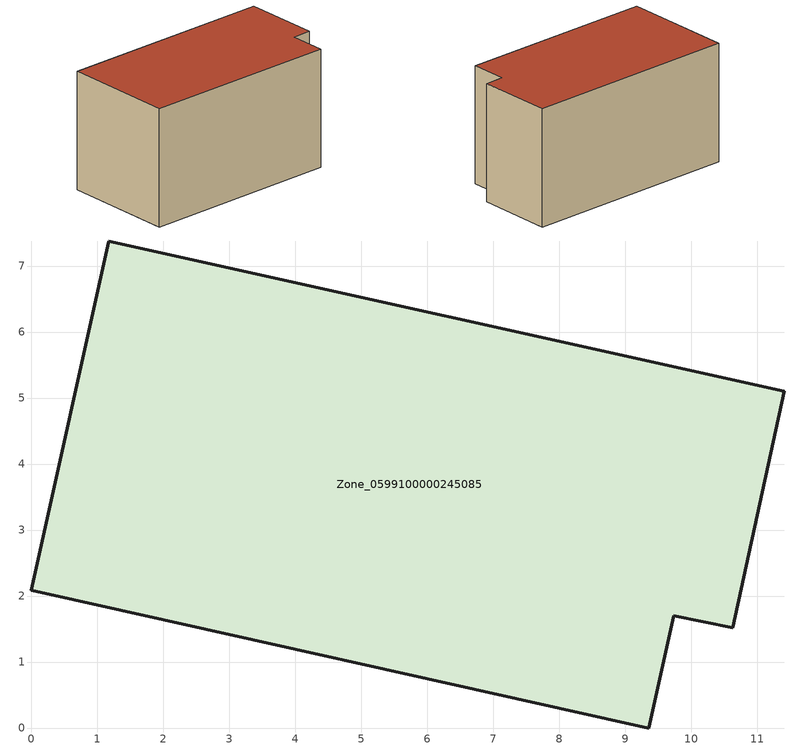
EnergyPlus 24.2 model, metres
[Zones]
Zone_0599100000245085
 floor ground (C_G): 0,2.09 1.17,7.38 11.41,5.1 10.63,1.52 9.74,1.7 9.36,0 z0
 wall outside (C_F): 1.17,7.38 0,2.09 9.36,0 9.74,1.7 10.63,1.52 11.41,5.1 1.17,7.38 z0:5.73
 roof outside (C_R): 11.41,5.1 1.17,7.38 0,2.09 9.36,0 9.74,1.7 10.63,1.52 z5.73
[BUILDING]
Pand.0599100000245085: North Axis=0; Terrain=City; Loads Convergence Tolerance Value=0.04; Temperature Convergence Tolerance Value=0.4; Solar Distribution=FullExterior; Maximum Number of Warmup Days=25; Minimum Number of Warmup Days=1
[Site:Location]
Rotterdam.The.Hague.AP_ZH_NLD Design_Conditions: Latitude=51.96; Longitude=4.45; Time Zone=1; Elevation=-4.5
[SITE:GROUNDTEMPERATURE:BUILDINGSURFACE]
18, 18, 18, 18, 18, 18, 18, 18, 18, 18, 18, 18
[MATERIAL] Thermal Absorptance=0.9; Solar Absorptance=0.7; Visible Absorptance=0.7
Name | Roughness | Thickness | Conductivity | Density | Specific Heat
G.TI.1975-1991 | MediumSmooth | 0.15 | 0.288461 | 540 | 1210
F.TI.1975-1991 | Rough | 0.3 | 0.230769 | 1920 | 840
R.TI.1975-1991 | MediumRough | 0.2 | 0.153846 | 1500 | 1000
[CONSTRUCTION]
C_G: G.TI.1975-1991
C_F: F.TI.1975-1991
C_R: R.TI.1975-1991
[ZONE]
Zone_0599100000245085: Type=1; Multiplier=1; Ceiling Height=Autocalculate; Volume=Autocalculate; Floor Area=autocalculate; Part of Total Floor Area=Yes
[ZONEINFILTRATION:DESIGNFLOWRATE]
Infil_Zone_0599100000245085: Zone or ZoneList or Space or SpaceList=Zone_0599100000245085; Schedule=AlwaysOn; Design Flow Rate Calculation Method=Flow/Area; Flow Rate per Floor Area=0.003; Constant Term Coefficient=1; Temperature Term Coefficient=0; Velocity Term Coefficient=0; Velocity Squared Term Coefficient=0
[HVACTEMPLATE:ZONE:IDEALLOADSAIRSYSTEM]
Zone_0599100000245085: Maximum Heating Supply Air Temperature=50; Minimum Cooling Supply Air Temperature=13; Maximum Heating Supply Air Humidity Ratio=0.0156; Minimum Cooling Supply Air Humidity Ratio=0.0077; Heating Limit=NoLimit; Cooling Limit=NoLimit; Dehumidification Control Type=ConstantSensibleHeatRatio; Cooling Sensible Heat Ratio=0.7; Dehumidification Setpoint=60; Humidification Control Type=None; Humidification Setpoint=30; Outdoor Air Method=None; Outdoor Air Flow Rate per Person=0.00944; Outdoor Air Flow Rate per Zone Floor Area=0; Outdoor Air Flow Rate per Zone=0; Demand Controlled Ventilation Type=None; Outdoor Air Economizer Type=NoEconomizer; Heat Recovery Type=None; Sensible Heat Recovery Effectiveness=0.7; Latent Heat Recovery Effectiveness=0.65
[ZONECONTROL:THERMOSTAT]
ThermostatControl_Zone_0599100000245085: Zone or ZoneList=Zone_0599100000245085; Control Type Schedule=DualSetpointControlType; Control 1=Thermostat_Zone_0599100000245085; Temperature Difference Between Cutout And Setpoint=0
[THERMOSTATSETPOINT:DUALSETPOINT]
Thermostat_Zone_0599100000245085: Heating Setpoint Temperature Schedule=HeatingSetpoint_Zone_0599100000245085; Cooling Setpoint Temperature Schedule=CoolingSetpoint_Zone_0599100000245085
[SCHEDULE:COMPACT]
HeatingSetpoint_Zone_0599100000245085: Through: 12/31, For: AllDays, Until: 24:00, 21
CoolingSetpoint_Zone_0599100000245085: Through: 12/31, For: AllDays, Until: 24:00, 24
DualSetpointControlType: Through: 12/31, For: AllDays, Until: 24:00, 4
AlwaysOn: Through: 12/31, For: AllDays, Until: 24:00, 1
